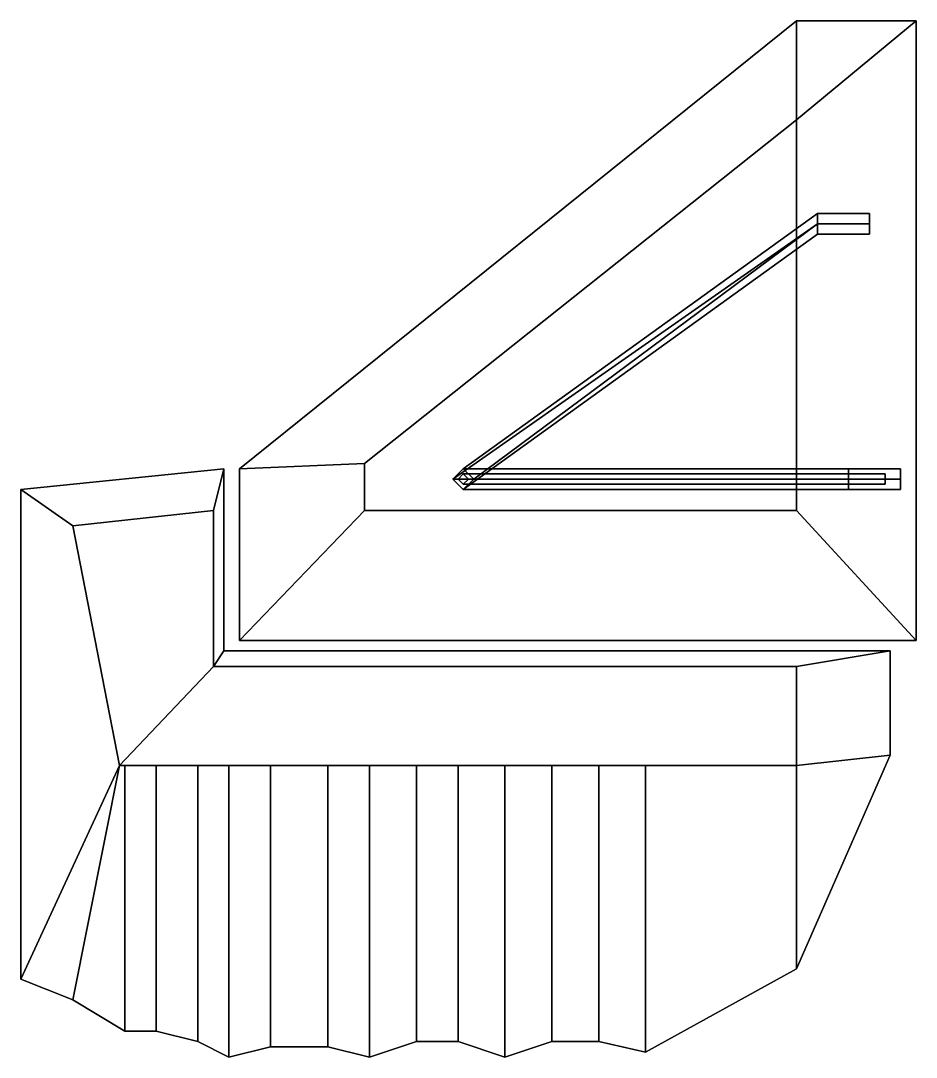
# Model space of a CAD drawing. Extents: x -6.87 to 0, y -4.4 to 3.09.
# Drawn here: x -1.72 to 0, y -4.4 to -2.41 of the extents above; entities that cross this region are included whole.
import ezdxf

# ---------------------------------------------------------------- set-up
doc = ezdxf.new("R2010")
doc.units = 0
doc.layers.add('W1', color=5, linetype='CONTINUOUS')

msp = doc.modelspace()

# ---------------------------------------------------------------- linework, layer by layer
at = {"layer": 'W1'}
for points in [[(-1.3, -3.27, 0.55), (-0.23, -2.41, 0.55), (-0.23, -2.6, 0.49), (-1.06, -3.26, 0.49)], [(-1.06, -3.26, 0.61), (-0.23, -2.6, 0.61), (-0.23, -2.41, 0.55), (-1.3, -3.27, 0.55)], [(-0.23, -2.6, 0.61), (-0.23, -2.6, 0.61), (0, -2.41, 0.55), (-0.23, -2.41, 0.55)], [(-0.23, -2.41, 0.55), (0, -2.41, 0.55), (-0.23, -2.6, 0.49)], [(-0.23, -2.6, 0.49), (0, -2.41, 0.55), (0, -3.6, 0.55), (-0.23, -3.35, 0.49)], [(-0.23, -3.35, 0.61), (0, -3.6, 0.55), (0, -2.41, 0.55), (-0.23, -2.6, 0.61)], [(-1.06, -3.26, 0.49), (-0.23, -2.6, 0.49), (-0.23, -3.35, 0.49), (-1.06, -3.35, 0.49)], [(-1.06, -3.35, 0.61), (-0.23, -3.35, 0.61), (-0.23, -2.6, 0.61), (-1.06, -3.26, 0.61)], [(-0.19, -2.78, -0.07), (-0.19, -2.8, -0.09), (-0.89, -3.29, 0.38), (-0.87, -3.27, 0.38)], [(-0.19, -2.8, -0.05), (-0.19, -2.78, -0.07), (-0.87, -3.27, 0.38), (-0.85, -3.29, 0.38)], [(-0.09, -2.8, -0.05), (-0.09, -2.78, -0.07), (-0.19, -2.78, -0.07), (-0.19, -2.8, -0.05)], [(-0.09, -2.78, -0.07), (-0.09, -2.8, -0.09), (-0.19, -2.8, -0.09), (-0.19, -2.78, -0.07)], [(-0.19, -2.8, -0.09), (-0.19, -2.82, -0.07), (-0.87, -3.31, 0.38), (-0.89, -3.29, 0.38)], [(-0.19, -2.82, -0.07), (-0.19, -2.8, -0.05), (-0.85, -3.29, 0.38), (-0.87, -3.31, 0.38)], [(-0.09, -2.82, -0.07), (-0.09, -2.8, -0.05), (-0.19, -2.8, -0.05), (-0.19, -2.82, -0.07)], [(-0.09, -2.8, -0.09), (-0.09, -2.82, -0.07), (-0.19, -2.82, -0.07), (-0.19, -2.8, -0.09)], [(-1.06, -3.35, 0.61), (-1.06, -3.26, 0.61), (-1.3, -3.27, 0.55), (-1.3, -3.6, 0.55)], [(-1.3, -3.6, 0.55), (-1.3, -3.27, 0.55), (-1.06, -3.26, 0.49), (-1.06, -3.35, 0.49)], [(-1.62, -3.38, 0.49), (-1.72, -3.31, 0.55), (-1.33, -3.27, 0.55), (-1.35, -3.35, 0.49)], [(-1.72, -3.31, 0.55), (-1.62, -3.38, 0.61), (-1.35, -3.35, 0.61), (-1.33, -3.27, 0.55)], [(-1.35, -3.35, 0.49), (-1.33, -3.27, 0.55), (-1.33, -3.62, 0.55), (-1.35, -3.65, 0.49)], [(-1.33, -3.27, 0.55), (-1.35, -3.35, 0.61), (-1.35, -3.65, 0.61), (-1.33, -3.62, 0.55)], [(-0.13, -3.27, -0.04), (-0.13, -3.29, -0.06), (-0.89, -3.29, 0.38), (-0.87, -3.27, 0.38)], [(-0.87, -3.27, 0.38), (-0.89, -3.29, 0.38), (-0.89, -3.29, 0.49), (-0.87, -3.27, 0.49)], [(-0.87, -3.28, 0.61), (-0.88, -3.29, 0.61), (-0.06, -3.29, 1.2), (-0.06, -3.28, 1.19)], [(-0.13, -3.29, -0.02), (-0.13, -3.27, -0.04), (-0.87, -3.27, 0.38), (-0.85, -3.29, 0.38)], [(-0.85, -3.29, 0.38), (-0.87, -3.27, 0.38), (-0.87, -3.27, 0.49), (-0.85, -3.29, 0.49)], [(-0.86, -3.29, 0.61), (-0.87, -3.28, 0.61), (-0.06, -3.28, 1.19), (-0.06, -3.29, 1.18)], [(-0.03, -3.29, -0.02), (-0.03, -3.27, -0.04), (-0.13, -3.27, -0.04), (-0.13, -3.29, -0.02)], [(-0.03, -3.27, -0.04), (-0.03, -3.29, -0.06), (-0.13, -3.29, -0.06), (-0.13, -3.27, -0.04)], [(-0.13, -3.29, -0.06), (-0.13, -3.31, -0.04), (-0.87, -3.31, 0.38), (-0.89, -3.29, 0.38)], [(-0.89, -3.29, 0.38), (-0.87, -3.31, 0.38), (-0.87, -3.31, 0.49), (-0.89, -3.29, 0.49)], [(-0.88, -3.29, 0.61), (-0.87, -3.3, 0.61), (-0.06, -3.3, 1.19), (-0.06, -3.29, 1.2)], [(-0.13, -3.31, -0.04), (-0.13, -3.29, -0.02), (-0.85, -3.29, 0.38), (-0.87, -3.31, 0.38)], [(-0.87, -3.31, 0.38), (-0.85, -3.29, 0.38), (-0.85, -3.29, 0.49), (-0.87, -3.31, 0.49)], [(-0.87, -3.3, 0.61), (-0.86, -3.29, 0.61), (-0.06, -3.29, 1.18), (-0.06, -3.3, 1.19)], [(-0.03, -3.31, -0.04), (-0.03, -3.29, -0.02), (-0.13, -3.29, -0.02), (-0.13, -3.31, -0.04)], [(-0.03, -3.29, -0.06), (-0.03, -3.31, -0.04), (-0.13, -3.31, -0.04), (-0.13, -3.29, -0.06)], [(-1.72, -4.25, 0.55), (-1.53, -3.84, 0.61), (-1.62, -3.38, 0.61), (-1.72, -3.31, 0.55)], [(-1.53, -3.84, 0.49), (-1.72, -4.25, 0.55), (-1.72, -3.31, 0.55), (-1.62, -3.38, 0.49)], [(-1.62, -3.38, 0.49), (-1.35, -3.35, 0.49), (-1.35, -3.65, 0.49), (-1.53, -3.84, 0.49)], [(-1.35, -3.35, 0.61), (-1.62, -3.38, 0.61), (-1.53, -3.84, 0.61), (-1.35, -3.65, 0.61)], [(-1.3, -3.6, 0.55), (-1.06, -3.35, 0.49), (-0.23, -3.35, 0.49), (0, -3.6, 0.55)], [(0, -3.6, 0.55), (-0.23, -3.35, 0.61), (-1.06, -3.35, 0.61), (-1.3, -3.6, 0.55)], [(-1.33, -3.62, 0.55), (-1.35, -3.65, 0.61), (-0.23, -3.65, 0.61), (-0.05, -3.62, 0.55)], [(-1.35, -3.65, 0.49), (-1.33, -3.62, 0.55), (-0.05, -3.62, 0.55), (-0.23, -3.65, 0.49)], [(-0.23, -3.65, 0.49), (-0.05, -3.62, 0.55), (-0.05, -3.82, 0.55), (-0.23, -3.84, 0.49)], [(-0.05, -3.62, 0.55), (-0.23, -3.65, 0.61), (-0.23, -3.84, 0.61), (-0.05, -3.82, 0.55)], [(-1.35, -3.65, 0.49), (-0.23, -3.65, 0.49), (-0.23, -3.84, 0.49), (-1.53, -3.84, 0.49)], [(-0.23, -3.65, 0.61), (-1.35, -3.65, 0.61), (-1.53, -3.84, 0.61), (-0.23, -3.84, 0.61)], [(-0.05, -3.82, 0.55), (-0.23, -3.84, 0.61), (-0.23, -4.23, 0.55)], [(-0.23, -3.84, 0.49), (-0.05, -3.82, 0.55), (-0.23, -4.23, 0.55)], [(-1.53, -3.84, 0.61), (-1.53, -3.84, 0.61), (-1.72, -4.25, 0.55), (-1.62, -4.29, 0.55)], [(-1.53, -3.84, 0.49), (-1.53, -3.84, 0.49), (-1.62, -4.29, 0.55), (-1.72, -4.25, 0.55)], [(-1.52, -3.84, 0.61), (-1.53, -3.84, 0.61), (-1.62, -4.29, 0.55), (-1.52, -4.35, 0.55)], [(-1.53, -3.84, 0.49), (-1.52, -3.84, 0.49), (-1.52, -4.35, 0.55), (-1.62, -4.29, 0.55)], [(-1.52, -3.84, 0.49), (-1.46, -3.84, 0.49), (-1.46, -4.35, 0.55), (-1.52, -4.35, 0.55)], [(-1.46, -3.84, 0.61), (-1.52, -3.84, 0.61), (-1.52, -4.35, 0.55), (-1.46, -4.35, 0.55)], [(-1.38, -3.84, 0.61), (-1.46, -3.84, 0.61), (-1.46, -4.35, 0.55), (-1.38, -4.37, 0.55)], [(-1.46, -3.84, 0.49), (-1.38, -3.84, 0.49), (-1.38, -4.37, 0.55), (-1.46, -4.35, 0.55)], [(-1.38, -3.84, 0.49), (-1.32, -3.84, 0.49), (-1.32, -4.4, 0.55), (-1.38, -4.37, 0.55)], [(-1.32, -3.84, 0.61), (-1.38, -3.84, 0.61), (-1.38, -4.37, 0.55), (-1.32, -4.4, 0.55)], [(-1.24, -3.84, 0.61), (-1.32, -3.84, 0.61), (-1.32, -4.4, 0.55), (-1.24, -4.38, 0.55)], [(-1.32, -3.84, 0.49), (-1.24, -3.84, 0.49), (-1.24, -4.38, 0.55), (-1.32, -4.4, 0.55)], [(-1.13, -3.84, 0.61), (-1.24, -3.84, 0.61), (-1.24, -4.38, 0.55), (-1.13, -4.38, 0.55)], [(-1.24, -3.84, 0.49), (-1.13, -3.84, 0.49), (-1.13, -4.38, 0.55), (-1.24, -4.38, 0.55)], [(-1.05, -3.84, 0.61), (-1.13, -3.84, 0.61), (-1.13, -4.38, 0.55), (-1.05, -4.4, 0.55)], [(-1.13, -3.84, 0.49), (-1.05, -3.84, 0.49), (-1.05, -4.4, 0.55), (-1.13, -4.38, 0.55)], [(-1.05, -3.84, 0.49), (-0.96, -3.84, 0.49), (-0.96, -4.37, 0.55), (-1.05, -4.4, 0.55)], [(-0.96, -3.84, 0.61), (-1.05, -3.84, 0.61), (-1.05, -4.4, 0.55), (-0.96, -4.37, 0.55)], [(-0.96, -3.84, 0.49), (-0.88, -3.84, 0.49), (-0.88, -4.37, 0.55), (-0.96, -4.37, 0.55)], [(-0.88, -3.84, 0.61), (-0.96, -3.84, 0.61), (-0.96, -4.37, 0.55), (-0.88, -4.37, 0.55)], [(-0.88, -3.84, 0.49), (-0.79, -3.84, 0.49), (-0.79, -4.4, 0.55), (-0.88, -4.37, 0.55)], [(-0.79, -3.84, 0.61), (-0.88, -3.84, 0.61), (-0.88, -4.37, 0.55), (-0.79, -4.4, 0.55)], [(-0.7, -3.84, 0.61), (-0.79, -3.84, 0.61), (-0.79, -4.4, 0.55), (-0.7, -4.37, 0.55)], [(-0.79, -3.84, 0.49), (-0.7, -3.84, 0.49), (-0.7, -4.37, 0.55), (-0.79, -4.4, 0.55)], [(-0.7, -3.84, 0.49), (-0.61, -3.84, 0.49), (-0.61, -4.37, 0.55), (-0.7, -4.37, 0.55)], [(-0.61, -3.84, 0.61), (-0.7, -3.84, 0.61), (-0.7, -4.37, 0.55), (-0.61, -4.37, 0.55)], [(-0.61, -3.84, 0.49), (-0.52, -3.84, 0.49), (-0.52, -4.39, 0.55), (-0.61, -4.37, 0.55)], [(-0.52, -3.84, 0.61), (-0.61, -3.84, 0.61), (-0.61, -4.37, 0.55), (-0.52, -4.39, 0.55)], [(-0.52, -3.84, 0.49), (-0.23, -3.84, 0.49), (-0.23, -4.23, 0.55), (-0.52, -4.39, 0.55)], [(-0.23, -3.84, 0.61), (-0.52, -3.84, 0.61), (-0.52, -4.39, 0.55), (-0.23, -4.23, 0.55)]]:
    msp.add_3dface(points, dxfattribs=at)

doc.saveas('drawing.dxf')
